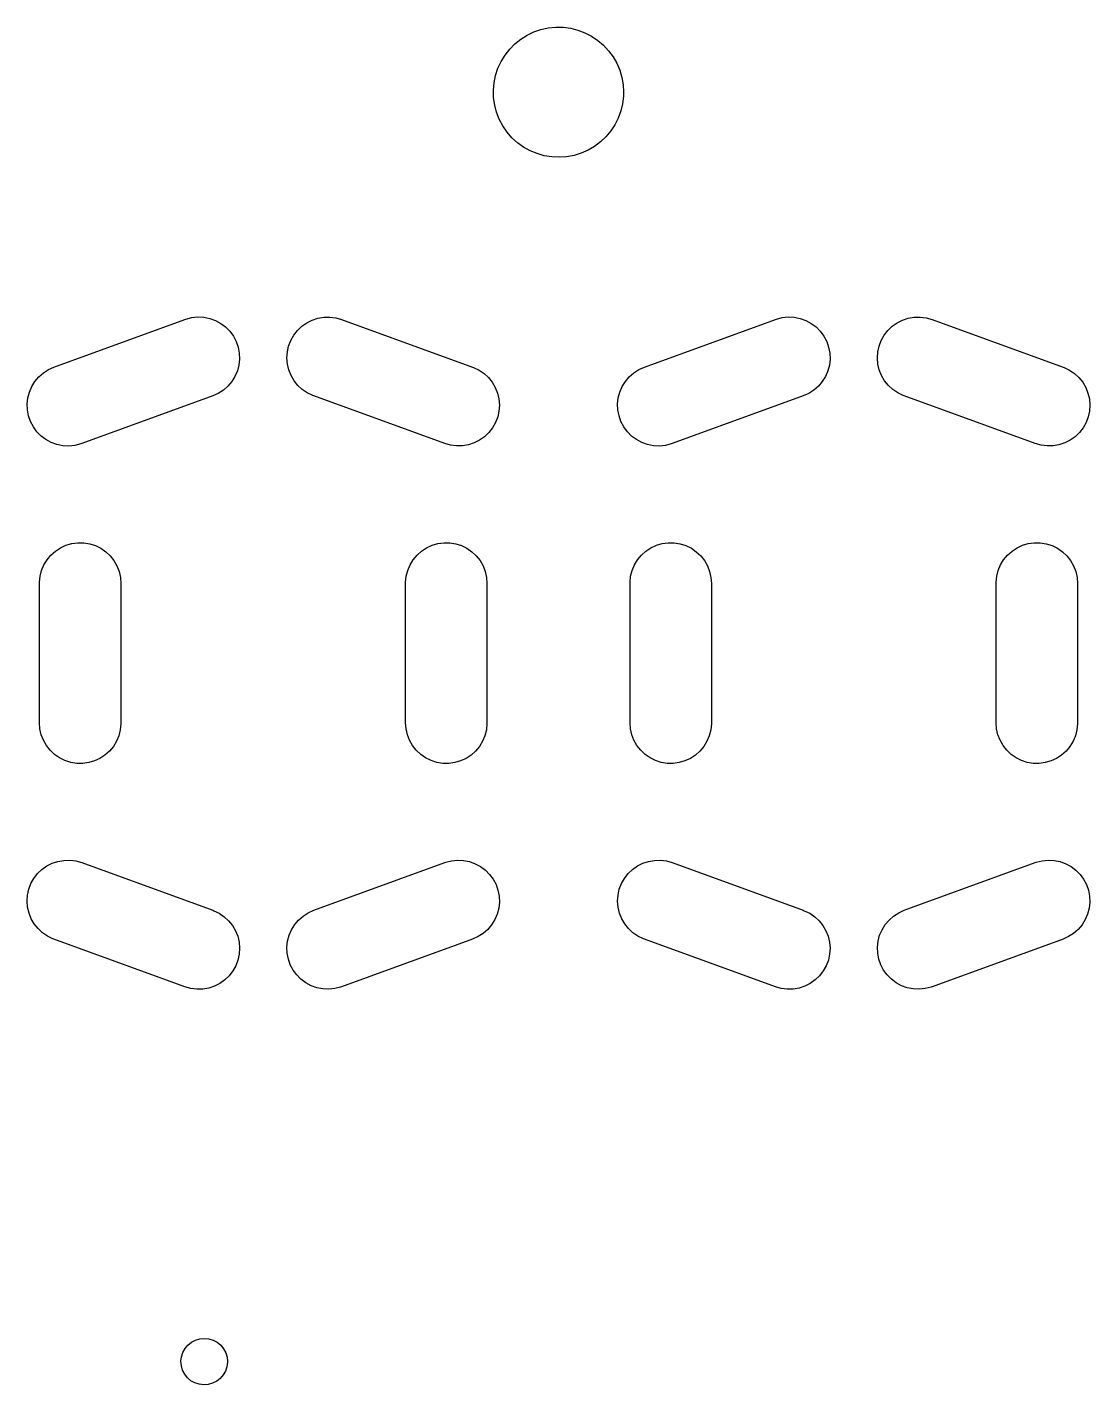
# Model space of a CAD drawing. Extents: x 15 to 417, y -163 to -100.
# Drawn here: x 66 to 111.8, y -158.5 to -100.1 of the extents above; entities that cross this region are included whole.
import ezdxf

# ---------------------------------------------------------------- set-up
doc = ezdxf.new("R2010")
doc.units = 0
doc.layers.add('BLACK', color=7, linetype='CONTINUOUS')

msp = doc.modelspace()

# ---------------------------------------------------------------- linework, layer by layer
at = {"layer": 'BLACK', "linetype": 'CONTINUOUS'}
for p, q in [((87.278, -100.588), (87.5511, -100.416)), ((87.5511, -100.416), (87.842, -100.278)), ((87.842, -100.278), (88.147, -100.173)), ((88.147, -100.173), (88.462, -100.104)), ((88.462, -100.104), (88.7827, -100.072)), ((88.7827, -100.072), (89.1051, -100.078)), ((89.1051, -100.078), (89.4247, -100.12)), ((89.4247, -100.12), (89.7373, -100.198)), ((89.7373, -100.198), (90.0389, -100.312)), ((90.0389, -100.312), (90.3253, -100.46)), ((90.3253, -100.46), (90.5929, -100.64)), ((86.6008, -101.272), (86.7997, -101.018)), ((86.7997, -101.018), (87.0264, -100.789)), ((87.0264, -100.789), (87.278, -100.588)), ((90.5929, -100.64), (90.838, -100.849)), ((90.838, -100.849), (91.0574, -101.085)), ((86.2966, -101.839), (86.4323, -101.547)), ((86.4323, -101.547), (86.6008, -101.272)), ((91.0574, -101.085), (91.2483, -101.345)), ((91.2483, -101.345), (91.408, -101.625)), ((91.408, -101.625), (91.5345, -101.922)), ((86.13, -102.461), (86.1954, -102.145)), ((86.1954, -102.145), (86.2966, -101.839)), ((91.5345, -101.922), (91.626, -102.231)), ((86.1014, -102.782), (86.13, -102.461)), ((86.1098, -103.104), (86.1014, -102.782)), ((91.626, -102.231), (91.6814, -102.548)), ((91.6814, -102.548), (91.7, -102.87)), ((86.1552, -103.423), (86.1098, -103.104)), ((91.6557, -103.366), (91.5805, -103.679)), ((91.6945, -103.046), (91.6557, -103.366)), ((91.7, -102.87), (91.6945, -103.046)), ((86.237, -103.735), (86.1552, -103.423)), ((86.3541, -104.036), (86.237, -103.735)), ((91.5805, -103.679), (91.4697, -103.982)), ((86.505, -104.32), (86.3541, -104.036)), ((86.6876, -104.586), (86.505, -104.32)), ((91.1479, -104.539), (90.9411, -104.787)), ((91.3249, -104.27), (91.1479, -104.539)), ((91.4697, -103.982), (91.3249, -104.27)), ((86.8995, -104.829), (86.6876, -104.586)), ((87.1379, -105.046), (86.8995, -104.829)), ((87.3997, -105.234), (87.1379, -105.046)), ((90.7073, -105.009), (90.4495, -105.202)), ((90.9411, -104.787), (90.7073, -105.009)), ((87.6814, -105.391), (87.3997, -105.234)), ((87.9792, -105.514), (87.6814, -105.391)), ((88.2892, -105.603), (87.9792, -105.514)), ((88.6073, -105.655), (88.2892, -105.603)), ((88.9293, -105.67), (88.6073, -105.655)), ((89.2509, -105.648), (88.9293, -105.67)), ((89.5679, -105.589), (89.2509, -105.648)), ((89.876, -105.494), (89.5679, -105.589)), ((90.1712, -105.365), (89.876, -105.494)), ((90.4495, -105.202), (90.1712, -105.365)), ((67.1944, -114.698), (72.8325, -112.645)), ((72.8325, -112.645), (72.8758, -112.63)), ((72.8758, -112.63), (73.1272, -112.567)), ((73.1272, -112.567), (73.3853, -112.541)), ((73.3853, -112.541), (73.6443, -112.553)), ((73.6443, -112.553), (73.8987, -112.604)), ((73.8987, -112.604), (74.1429, -112.691)), ((74.1429, -112.691), (74.3714, -112.814)), ((78.0676, -112.79), (78.2992, -112.673)), ((78.2992, -112.673), (78.5456, -112.592)), ((78.5456, -112.592), (78.8012, -112.548)), ((78.8012, -112.548), (79.0605, -112.542)), ((79.0605, -112.542), (79.3178, -112.575)), ((79.3178, -112.575), (79.5675, -112.645)), ((79.5675, -112.645), (85.2056, -114.698)), ((92.5944, -114.698), (98.2325, -112.645)), ((98.2325, -112.645), (98.2758, -112.63)), ((98.2758, -112.63), (98.5272, -112.567)), ((98.5272, -112.567), (98.7853, -112.541)), ((98.7853, -112.541), (99.0443, -112.553)), ((99.0443, -112.553), (99.2987, -112.604)), ((99.2987, -112.604), (99.5429, -112.691)), ((99.5429, -112.691), (99.7714, -112.814)), ((103.468, -112.79), (103.699, -112.673)), ((103.699, -112.673), (103.946, -112.592)), ((103.946, -112.592), (104.201, -112.548)), ((104.201, -112.548), (104.461, -112.542)), ((104.461, -112.542), (104.718, -112.575)), ((104.718, -112.575), (104.967, -112.645)), ((104.967, -112.645), (110.606, -114.698)), ((74.3714, -112.814), (74.5792, -112.969)), ((74.5792, -112.969), (74.7618, -113.153)), ((74.7618, -113.153), (74.9152, -113.363)), ((77.5096, -113.324), (77.6684, -113.119)), ((77.6684, -113.119), (77.8558, -112.94)), ((77.8558, -112.94), (78.0676, -112.79)), ((99.7714, -112.814), (99.9792, -112.969)), ((99.9792, -112.969), (100.162, -113.153)), ((100.162, -113.153), (100.315, -113.363)), ((102.91, -113.324), (103.068, -113.119)), ((103.068, -113.119), (103.256, -112.94)), ((103.256, -112.94), (103.468, -112.79)), ((74.9152, -113.363), (75.0359, -113.592)), ((75.0359, -113.592), (75.1214, -113.837)), ((75.1214, -113.837), (75.1698, -114.092)), ((77.236, -114.046), (77.291, -113.793)), ((77.291, -113.793), (77.3829, -113.55)), ((77.3829, -113.55), (77.5096, -113.324)), ((100.315, -113.363), (100.436, -113.592)), ((100.436, -113.592), (100.521, -113.837)), ((100.521, -113.837), (100.57, -114.092)), ((102.636, -114.046), (102.691, -113.793)), ((102.691, -113.793), (102.783, -113.55)), ((102.783, -113.55), (102.91, -113.324)), ((75.18, -114.351), (75.1518, -114.609)), ((75.1698, -114.092), (75.18, -114.351)), ((77.219, -114.305), (77.236, -114.046)), ((77.2405, -114.564), (77.219, -114.305)), ((100.58, -114.351), (100.552, -114.609)), ((100.57, -114.092), (100.58, -114.351)), ((102.619, -114.305), (102.636, -114.046)), ((102.64, -114.564), (102.619, -114.305)), ((66.5447, -115.115), (66.7397, -114.944)), ((66.7397, -114.944), (66.9579, -114.804)), ((66.9579, -114.804), (67.1944, -114.698)), ((75.0857, -114.86), (74.9833, -115.098)), ((75.1518, -114.609), (75.0857, -114.86)), ((77.2999, -114.816), (77.2405, -114.564)), ((77.396, -115.057), (77.2999, -114.816)), ((77.5267, -115.281), (77.396, -115.057)), ((85.2056, -114.698), (85.2485, -114.714)), ((85.2485, -114.714), (85.4821, -114.827)), ((85.4821, -114.827), (85.6965, -114.972)), ((85.6965, -114.972), (85.8869, -115.149)), ((91.9447, -115.115), (92.1397, -114.944)), ((92.1397, -114.944), (92.3579, -114.804)), ((92.3579, -114.804), (92.5944, -114.698)), ((100.486, -114.86), (100.383, -115.098)), ((100.552, -114.609), (100.486, -114.86)), ((102.7, -114.816), (102.64, -114.564)), ((102.796, -115.057), (102.7, -114.816)), ((102.927, -115.281), (102.796, -115.057)), ((110.606, -114.698), (110.648, -114.714)), ((110.648, -114.714), (110.882, -114.827)), ((110.882, -114.827), (111.096, -114.972)), ((111.096, -114.972), (111.287, -115.149)), ((66.1383, -115.772), (66.2407, -115.534)), ((66.2407, -115.534), (66.3771, -115.313)), ((66.3771, -115.313), (66.5447, -115.115)), ((74.6793, -115.517), (74.4843, -115.688)), ((74.8469, -115.319), (74.6793, -115.517)), ((74.9833, -115.098), (74.8469, -115.319)), ((77.6891, -115.483), (77.5267, -115.281)), ((77.8795, -115.66), (77.6891, -115.483)), ((85.8869, -115.149), (86.0493, -115.351)), ((86.0493, -115.351), (86.18, -115.575)), ((86.18, -115.575), (86.2761, -115.816)), ((91.5383, -115.772), (91.6407, -115.534)), ((91.6407, -115.534), (91.7771, -115.313)), ((91.7771, -115.313), (91.9447, -115.115)), ((100.079, -115.517), (99.8843, -115.688)), ((100.247, -115.319), (100.079, -115.517)), ((100.383, -115.098), (100.247, -115.319)), ((103.089, -115.483), (102.927, -115.281)), ((103.28, -115.66), (103.089, -115.483)), ((111.287, -115.149), (111.449, -115.351)), ((111.449, -115.351), (111.58, -115.575)), ((111.58, -115.575), (111.676, -115.816)), ((66.044, -116.281), (66.0722, -116.023)), ((66.0722, -116.023), (66.1383, -115.772)), ((74.0296, -115.934), (68.3915, -117.987)), ((74.2661, -115.828), (74.0296, -115.934)), ((74.4843, -115.688), (74.2661, -115.828)), ((78.0939, -115.805), (77.8795, -115.66)), ((78.3275, -115.918), (78.0939, -115.805)), ((78.3704, -115.934), (78.3275, -115.918)), ((84.0085, -117.987), (78.3704, -115.934)), ((86.2761, -115.816), (86.3355, -116.068)), ((86.3355, -116.068), (86.357, -116.327)), ((91.444, -116.281), (91.4722, -116.023)), ((91.4722, -116.023), (91.5383, -115.772)), ((99.4296, -115.934), (93.7915, -117.987)), ((99.6661, -115.828), (99.4296, -115.934)), ((99.8843, -115.688), (99.6661, -115.828)), ((103.494, -115.805), (103.28, -115.66)), ((103.728, -115.918), (103.494, -115.805)), ((103.77, -115.934), (103.728, -115.918)), ((109.409, -117.987), (103.77, -115.934)), ((111.676, -115.816), (111.736, -116.068)), ((111.736, -116.068), (111.757, -116.327)), ((66.0542, -116.54), (66.044, -116.281)), ((66.1026, -116.795), (66.0542, -116.54)), ((66.1881, -117.04), (66.1026, -116.795)), ((86.34, -116.586), (86.285, -116.839)), ((86.357, -116.327), (86.34, -116.586)), ((91.4542, -116.54), (91.444, -116.281)), ((91.5026, -116.795), (91.4542, -116.54)), ((91.5881, -117.04), (91.5026, -116.795)), ((111.74, -116.586), (111.685, -116.839)), ((111.757, -116.327), (111.74, -116.586)), ((66.3088, -117.269), (66.1881, -117.04)), ((66.4622, -117.479), (66.3088, -117.269)), ((86.0664, -117.308), (85.9076, -117.513)), ((86.1931, -117.082), (86.0664, -117.308)), ((86.285, -116.839), (86.1931, -117.082)), ((91.7088, -117.269), (91.5881, -117.04)), ((91.8622, -117.479), (91.7088, -117.269)), ((111.466, -117.308), (111.308, -117.513)), ((111.593, -117.082), (111.466, -117.308)), ((111.685, -116.839), (111.593, -117.082)), ((66.6448, -117.663), (66.4622, -117.479)), ((66.8526, -117.818), (66.6448, -117.663)), ((67.0811, -117.941), (66.8526, -117.818)), ((67.3253, -118.028), (67.0811, -117.941)), ((85.2768, -117.959), (85.0304, -118.04)), ((85.5084, -117.842), (85.2768, -117.959)), ((85.7202, -117.692), (85.5084, -117.842)), ((85.9076, -117.513), (85.7202, -117.692)), ((92.0448, -117.663), (91.8622, -117.479)), ((92.2526, -117.818), (92.0448, -117.663)), ((92.4811, -117.941), (92.2526, -117.818)), ((92.7253, -118.028), (92.4811, -117.941)), ((110.677, -117.959), (110.43, -118.04)), ((110.908, -117.842), (110.677, -117.959)), ((111.12, -117.692), (110.908, -117.842)), ((111.308, -117.513), (111.12, -117.692)), ((67.5797, -118.079), (67.3253, -118.028)), ((67.8387, -118.091), (67.5797, -118.079)), ((68.0968, -118.065), (67.8387, -118.091)), ((68.3482, -118.002), (68.0968, -118.065)), ((68.3915, -117.987), (68.3482, -118.002)), ((84.2582, -118.057), (84.0085, -117.987)), ((84.5155, -118.09), (84.2582, -118.057)), ((84.7748, -118.084), (84.5155, -118.09)), ((85.0304, -118.04), (84.7748, -118.084)), ((92.9797, -118.079), (92.7253, -118.028)), ((93.2387, -118.091), (92.9797, -118.079)), ((93.4968, -118.065), (93.2387, -118.091)), ((93.7482, -118.002), (93.4968, -118.065)), ((93.7915, -117.987), (93.7482, -118.002)), ((109.658, -118.057), (109.409, -117.987)), ((109.915, -118.09), (109.658, -118.057)), ((110.175, -118.084), (109.915, -118.09)), ((110.43, -118.04), (110.175, -118.084)), ((67.0672, -122.784), (67.2607, -122.612)), ((67.2607, -122.612), (67.4776, -122.469)), ((67.4776, -122.469), (67.7131, -122.361)), ((67.7131, -122.361), (67.9622, -122.288)), ((67.9622, -122.288), (68.2192, -122.253)), ((68.2192, -122.253), (68.4785, -122.257)), ((68.4785, -122.257), (68.7345, -122.298)), ((68.7345, -122.298), (68.9816, -122.377)), ((68.9816, -122.377), (69.2142, -122.492)), ((69.2142, -122.492), (69.4273, -122.64)), ((69.4273, -122.64), (69.6162, -122.818)), ((82.8152, -122.784), (83.0087, -122.612)), ((83.0087, -122.612), (83.2256, -122.469)), ((83.2256, -122.469), (83.4611, -122.361)), ((83.4611, -122.361), (83.7102, -122.288)), ((83.7102, -122.288), (83.9672, -122.253)), ((83.9672, -122.253), (84.2265, -122.257)), ((84.2265, -122.257), (84.4825, -122.298)), ((84.4825, -122.298), (84.7296, -122.377)), ((84.7296, -122.377), (84.9622, -122.492)), ((84.9622, -122.492), (85.1753, -122.64)), ((85.1753, -122.64), (85.3642, -122.818)), ((92.4672, -122.784), (92.6607, -122.612)), ((92.6607, -122.612), (92.8776, -122.469)), ((92.8776, -122.469), (93.1131, -122.361)), ((93.1131, -122.361), (93.3622, -122.288)), ((93.3622, -122.288), (93.6192, -122.253)), ((93.6192, -122.253), (93.8785, -122.257)), ((93.8785, -122.257), (94.1345, -122.298)), ((94.1345, -122.298), (94.3816, -122.377)), ((94.3816, -122.377), (94.6142, -122.492)), ((94.6142, -122.492), (94.8273, -122.64)), ((94.8273, -122.64), (95.0162, -122.818)), ((108.215, -122.784), (108.409, -122.612)), ((108.409, -122.612), (108.626, -122.469)), ((108.626, -122.469), (108.861, -122.361)), ((108.861, -122.361), (109.11, -122.288)), ((109.11, -122.288), (109.367, -122.253)), ((109.367, -122.253), (109.627, -122.257)), ((109.627, -122.257), (109.883, -122.298)), ((109.883, -122.298), (110.13, -122.377)), ((110.13, -122.377), (110.362, -122.492)), ((110.362, -122.492), (110.575, -122.64)), ((110.575, -122.64), (110.764, -122.818)), ((66.6664, -123.445), (66.7667, -123.206)), ((66.7667, -123.206), (66.9013, -122.984)), ((66.9013, -122.984), (67.0672, -122.784)), ((69.6162, -122.818), (69.7768, -123.021)), ((69.7768, -123.021), (69.9055, -123.247)), ((82.4144, -123.445), (82.5147, -123.206)), ((82.5147, -123.206), (82.6493, -122.984)), ((82.6493, -122.984), (82.8152, -122.784)), ((85.3642, -122.818), (85.5248, -123.021)), ((85.5248, -123.021), (85.6535, -123.247)), ((92.0664, -123.445), (92.1667, -123.206)), ((92.1667, -123.206), (92.3013, -122.984)), ((92.3013, -122.984), (92.4672, -122.784)), ((95.0162, -122.818), (95.1768, -123.021)), ((95.1768, -123.021), (95.3055, -123.247)), ((107.814, -123.445), (107.915, -123.206)), ((107.915, -123.206), (108.049, -122.984)), ((108.049, -122.984), (108.215, -122.784)), ((110.764, -122.818), (110.925, -123.021)), ((110.925, -123.021), (111.054, -123.247)), ((66.5766, -123.954), (66.6026, -123.696)), ((66.6026, -123.696), (66.6664, -123.445)), ((69.9055, -123.247), (69.9995, -123.488)), ((69.9995, -123.488), (70.0568, -123.741)), ((70.0568, -123.741), (70.076, -124)), ((82.3246, -123.954), (82.3506, -123.696)), ((82.3506, -123.696), (82.4144, -123.445)), ((85.6535, -123.247), (85.7475, -123.488)), ((85.7475, -123.488), (85.8048, -123.741)), ((85.8048, -123.741), (85.824, -124)), ((91.9766, -123.954), (92.0026, -123.696)), ((92.0026, -123.696), (92.0664, -123.445)), ((95.3055, -123.247), (95.3995, -123.488)), ((95.3995, -123.488), (95.4568, -123.741)), ((95.4568, -123.741), (95.476, -124)), ((107.725, -123.954), (107.751, -123.696)), ((107.751, -123.696), (107.814, -123.445)), ((111.054, -123.247), (111.148, -123.488)), ((111.148, -123.488), (111.205, -123.741)), ((111.205, -123.741), (111.224, -124)), ((66.576, -124), (66.5766, -123.954)), ((66.576, -130), (66.576, -124)), ((70.076, -124), (70.076, -130)), ((82.324, -124), (82.3246, -123.954)), ((82.324, -130), (82.324, -124)), ((85.824, -124), (85.824, -130)), ((91.976, -124), (91.9766, -123.954)), ((91.976, -130), (91.976, -124)), ((95.476, -124), (95.476, -130)), ((107.724, -124), (107.725, -123.954)), ((107.724, -130), (107.724, -124)), ((111.224, -124), (111.224, -130)), ((66.5952, -130.259), (66.576, -130)), ((70.0754, -130.046), (70.0494, -130.304)), ((70.076, -130), (70.0754, -130.046)), ((82.3432, -130.259), (82.324, -130)), ((85.8234, -130.046), (85.7974, -130.304)), ((85.824, -130), (85.8234, -130.046)), ((91.9952, -130.259), (91.976, -130)), ((95.4754, -130.046), (95.4494, -130.304)), ((95.476, -130), (95.4754, -130.046)), ((107.743, -130.259), (107.724, -130)), ((111.223, -130.046), (111.197, -130.304)), ((111.224, -130), (111.223, -130.046)), ((66.6525, -130.512), (66.5952, -130.259)), ((66.7465, -130.753), (66.6525, -130.512)), ((66.8752, -130.979), (66.7465, -130.753)), ((69.8853, -130.794), (69.7507, -131.016)), ((69.9856, -130.555), (69.8853, -130.794)), ((70.0494, -130.304), (69.9856, -130.555)), ((82.4005, -130.512), (82.3432, -130.259)), ((82.4945, -130.753), (82.4005, -130.512)), ((82.6232, -130.979), (82.4945, -130.753)), ((85.6333, -130.794), (85.4987, -131.016)), ((85.7336, -130.555), (85.6333, -130.794)), ((85.7974, -130.304), (85.7336, -130.555)), ((92.0525, -130.512), (91.9952, -130.259)), ((92.1465, -130.753), (92.0525, -130.512)), ((92.2752, -130.979), (92.1465, -130.753)), ((95.2853, -130.794), (95.1507, -131.016)), ((95.3856, -130.555), (95.2853, -130.794)), ((95.4494, -130.304), (95.3856, -130.555)), ((107.8, -130.512), (107.743, -130.259)), ((107.894, -130.753), (107.8, -130.512)), ((108.023, -130.979), (107.894, -130.753)), ((111.033, -130.794), (110.899, -131.016)), ((111.134, -130.555), (111.033, -130.794)), ((111.197, -130.304), (111.134, -130.555)), ((67.0358, -131.182), (66.8752, -130.979)), ((67.2247, -131.36), (67.0358, -131.182)), ((67.4378, -131.508), (67.2247, -131.36)), ((69.3913, -131.388), (69.1744, -131.531)), ((69.5848, -131.216), (69.3913, -131.388)), ((69.7507, -131.016), (69.5848, -131.216)), ((82.7838, -131.182), (82.6232, -130.979)), ((82.9727, -131.36), (82.7838, -131.182)), ((83.1858, -131.508), (82.9727, -131.36)), ((85.1393, -131.388), (84.9224, -131.531)), ((85.3328, -131.216), (85.1393, -131.388)), ((85.4987, -131.016), (85.3328, -131.216)), ((92.4358, -131.182), (92.2752, -130.979)), ((92.6247, -131.36), (92.4358, -131.182)), ((92.8378, -131.508), (92.6247, -131.36)), ((94.7913, -131.388), (94.5744, -131.531)), ((94.9848, -131.216), (94.7913, -131.388)), ((95.1507, -131.016), (94.9848, -131.216)), ((108.184, -131.182), (108.023, -130.979)), ((108.373, -131.36), (108.184, -131.182)), ((108.586, -131.508), (108.373, -131.36)), ((110.539, -131.388), (110.322, -131.531)), ((110.733, -131.216), (110.539, -131.388)), ((110.899, -131.016), (110.733, -131.216)), ((67.6704, -131.623), (67.4378, -131.508)), ((67.9175, -131.702), (67.6704, -131.623)), ((68.1735, -131.743), (67.9175, -131.702)), ((68.4328, -131.747), (68.1735, -131.743)), ((68.6898, -131.712), (68.4328, -131.747)), ((68.9389, -131.639), (68.6898, -131.712)), ((69.1744, -131.531), (68.9389, -131.639)), ((83.4184, -131.623), (83.1858, -131.508)), ((83.6655, -131.702), (83.4184, -131.623)), ((83.9215, -131.743), (83.6655, -131.702)), ((84.1808, -131.747), (83.9215, -131.743)), ((84.4378, -131.712), (84.1808, -131.747)), ((84.6869, -131.639), (84.4378, -131.712)), ((84.9224, -131.531), (84.6869, -131.639)), ((93.0704, -131.623), (92.8378, -131.508)), ((93.3175, -131.702), (93.0704, -131.623)), ((93.5735, -131.743), (93.3175, -131.702)), ((93.8328, -131.747), (93.5735, -131.743)), ((94.0898, -131.712), (93.8328, -131.747)), ((94.3389, -131.639), (94.0898, -131.712)), ((94.5744, -131.531), (94.3389, -131.639)), ((108.818, -131.623), (108.586, -131.508)), ((109.065, -131.702), (108.818, -131.623)), ((109.321, -131.743), (109.065, -131.702)), ((109.581, -131.747), (109.321, -131.743)), ((109.838, -131.712), (109.581, -131.747)), ((110.087, -131.639), (109.838, -131.712)), ((110.322, -131.531), (110.087, -131.639)), ((66.8916, -136.158), (67.1232, -136.041)), ((67.1232, -136.041), (67.3696, -135.96)), ((67.3696, -135.96), (67.6252, -135.916)), ((67.6252, -135.916), (67.8845, -135.91)), ((67.8845, -135.91), (68.1418, -135.943)), ((68.1418, -135.943), (68.3915, -136.013)), ((68.3915, -136.013), (74.0296, -138.066)), ((78.3704, -138.066), (84.0085, -136.013)), ((84.0085, -136.013), (84.0518, -135.998)), ((84.0518, -135.998), (84.3032, -135.935)), ((84.3032, -135.935), (84.5613, -135.909)), ((84.5613, -135.909), (84.8203, -135.921)), ((84.8203, -135.921), (85.0747, -135.972)), ((85.0747, -135.972), (85.3189, -136.059)), ((85.3189, -136.059), (85.5474, -136.182)), ((92.2916, -136.158), (92.5232, -136.041)), ((92.5232, -136.041), (92.7696, -135.96)), ((92.7696, -135.96), (93.0252, -135.916)), ((93.0252, -135.916), (93.2845, -135.91)), ((93.2845, -135.91), (93.5418, -135.943)), ((93.5418, -135.943), (93.7915, -136.013)), ((93.7915, -136.013), (99.4296, -138.066)), ((103.77, -138.066), (109.409, -136.013)), ((109.409, -136.013), (109.452, -135.998)), ((109.452, -135.998), (109.703, -135.935)), ((109.703, -135.935), (109.961, -135.909)), ((109.961, -135.909), (110.22, -135.921)), ((110.22, -135.921), (110.475, -135.972)), ((110.475, -135.972), (110.719, -136.059)), ((110.719, -136.059), (110.947, -136.182)), ((66.3336, -136.692), (66.4924, -136.487)), ((66.4924, -136.487), (66.6798, -136.308)), ((66.6798, -136.308), (66.8916, -136.158)), ((85.5474, -136.182), (85.7552, -136.337)), ((85.7552, -136.337), (85.9378, -136.521)), ((85.9378, -136.521), (86.0912, -136.731)), ((91.7336, -136.692), (91.8924, -136.487)), ((91.8924, -136.487), (92.0798, -136.308)), ((92.0798, -136.308), (92.2916, -136.158)), ((110.947, -136.182), (111.155, -136.337)), ((111.155, -136.337), (111.338, -136.521)), ((111.338, -136.521), (111.491, -136.731)), ((66.06, -137.414), (66.115, -137.161)), ((66.115, -137.161), (66.2069, -136.918)), ((66.2069, -136.918), (66.3336, -136.692)), ((86.0912, -136.731), (86.2119, -136.96)), ((86.2119, -136.96), (86.2974, -137.205)), ((86.2974, -137.205), (86.3458, -137.46)), ((91.46, -137.414), (91.515, -137.161)), ((91.515, -137.161), (91.6069, -136.918)), ((91.6069, -136.918), (91.7336, -136.692)), ((111.491, -136.731), (111.612, -136.96)), ((111.612, -136.96), (111.697, -137.205)), ((111.697, -137.205), (111.746, -137.46)), ((66.043, -137.673), (66.06, -137.414)), ((66.0645, -137.932), (66.043, -137.673)), ((86.356, -137.719), (86.3278, -137.977)), ((86.3458, -137.46), (86.356, -137.719)), ((91.443, -137.673), (91.46, -137.414)), ((91.4645, -137.932), (91.443, -137.673)), ((111.756, -137.719), (111.728, -137.977)), ((111.746, -137.46), (111.756, -137.719)), ((66.1239, -138.184), (66.0645, -137.932)), ((66.22, -138.425), (66.1239, -138.184)), ((66.3507, -138.649), (66.22, -138.425)), ((74.0296, -138.066), (74.0725, -138.082)), ((74.0725, -138.082), (74.3061, -138.195)), ((74.3061, -138.195), (74.5205, -138.34)), ((74.5205, -138.34), (74.7109, -138.517)), ((77.7207, -138.483), (77.9157, -138.312)), ((77.9157, -138.312), (78.1339, -138.172)), ((78.1339, -138.172), (78.3704, -138.066)), ((86.2617, -138.228), (86.1593, -138.466)), ((86.3278, -137.977), (86.2617, -138.228)), ((91.5239, -138.184), (91.4645, -137.932)), ((91.62, -138.425), (91.5239, -138.184)), ((91.7507, -138.649), (91.62, -138.425)), ((99.4296, -138.066), (99.4725, -138.082)), ((99.4725, -138.082), (99.7061, -138.195)), ((99.7061, -138.195), (99.9205, -138.34)), ((99.9205, -138.34), (100.111, -138.517)), ((103.121, -138.483), (103.316, -138.312)), ((103.316, -138.312), (103.534, -138.172)), ((103.534, -138.172), (103.77, -138.066)), ((111.662, -138.228), (111.559, -138.466)), ((111.728, -137.977), (111.662, -138.228)), ((66.5131, -138.851), (66.3507, -138.649)), ((66.7035, -139.028), (66.5131, -138.851)), ((74.7109, -138.517), (74.8733, -138.719)), ((74.8733, -138.719), (75.004, -138.943)), ((75.004, -138.943), (75.1001, -139.184)), ((77.3143, -139.14), (77.4167, -138.902)), ((77.4167, -138.902), (77.5531, -138.681)), ((77.5531, -138.681), (77.7207, -138.483)), ((85.8553, -138.885), (85.6603, -139.056)), ((86.0229, -138.687), (85.8553, -138.885)), ((86.1593, -138.466), (86.0229, -138.687)), ((91.9131, -138.851), (91.7507, -138.649)), ((92.1035, -139.028), (91.9131, -138.851)), ((100.111, -138.517), (100.273, -138.719)), ((100.273, -138.719), (100.404, -138.943)), ((100.404, -138.943), (100.5, -139.184)), ((102.714, -139.14), (102.817, -138.902)), ((102.817, -138.902), (102.953, -138.681)), ((102.953, -138.681), (103.121, -138.483)), ((111.255, -138.885), (111.06, -139.056)), ((111.423, -138.687), (111.255, -138.885)), ((111.559, -138.466), (111.423, -138.687)), ((66.9179, -139.173), (66.7035, -139.028)), ((67.1515, -139.286), (66.9179, -139.173)), ((67.1944, -139.302), (67.1515, -139.286)), ((72.8325, -141.355), (67.1944, -139.302)), ((75.1001, -139.184), (75.1595, -139.436)), ((75.1595, -139.436), (75.181, -139.695)), ((77.22, -139.649), (77.2482, -139.391)), ((77.2482, -139.391), (77.3143, -139.14)), ((85.2056, -139.302), (79.5675, -141.355)), ((85.4421, -139.196), (85.2056, -139.302)), ((85.6603, -139.056), (85.4421, -139.196)), ((92.3179, -139.173), (92.1035, -139.028)), ((92.5515, -139.286), (92.3179, -139.173)), ((92.5944, -139.302), (92.5515, -139.286)), ((98.2325, -141.355), (92.5944, -139.302)), ((100.5, -139.184), (100.56, -139.436)), ((100.56, -139.436), (100.581, -139.695)), ((102.62, -139.649), (102.648, -139.391)), ((102.648, -139.391), (102.714, -139.14)), ((110.606, -139.302), (104.967, -141.355)), ((110.842, -139.196), (110.606, -139.302)), ((111.06, -139.056), (110.842, -139.196)), ((75.164, -139.954), (75.109, -140.207)), ((75.181, -139.695), (75.164, -139.954)), ((77.2302, -139.908), (77.22, -139.649)), ((77.2786, -140.163), (77.2302, -139.908)), ((77.3641, -140.408), (77.2786, -140.163)), ((100.564, -139.954), (100.509, -140.207)), ((100.581, -139.695), (100.564, -139.954)), ((102.63, -139.908), (102.62, -139.649)), ((102.679, -140.163), (102.63, -139.908)), ((102.764, -140.408), (102.679, -140.163)), ((74.8904, -140.676), (74.7316, -140.881)), ((75.0171, -140.45), (74.8904, -140.676)), ((75.109, -140.207), (75.0171, -140.45)), ((77.4848, -140.637), (77.3641, -140.408)), ((77.6382, -140.847), (77.4848, -140.637)), ((100.29, -140.676), (100.132, -140.881)), ((100.417, -140.45), (100.29, -140.676)), ((100.509, -140.207), (100.417, -140.45)), ((102.885, -140.637), (102.764, -140.408)), ((103.038, -140.847), (102.885, -140.637)), ((74.1008, -141.327), (73.8544, -141.408)), ((74.3324, -141.21), (74.1008, -141.327)), ((74.5442, -141.06), (74.3324, -141.21)), ((74.7316, -140.881), (74.5442, -141.06)), ((77.8208, -141.031), (77.6382, -140.847)), ((78.0286, -141.186), (77.8208, -141.031)), ((78.2571, -141.309), (78.0286, -141.186)), ((78.5013, -141.396), (78.2571, -141.309)), ((99.5008, -141.327), (99.2544, -141.408)), ((99.7324, -141.21), (99.5008, -141.327)), ((99.9442, -141.06), (99.7324, -141.21)), ((100.132, -140.881), (99.9442, -141.06)), ((103.221, -141.031), (103.038, -140.847)), ((103.429, -141.186), (103.221, -141.031)), ((103.657, -141.309), (103.429, -141.186)), ((103.901, -141.396), (103.657, -141.309)), ((73.0822, -141.425), (72.8325, -141.355)), ((73.3395, -141.458), (73.0822, -141.425)), ((73.5988, -141.452), (73.3395, -141.458)), ((73.8544, -141.408), (73.5988, -141.452)), ((78.7557, -141.447), (78.5013, -141.396)), ((79.0147, -141.459), (78.7557, -141.447)), ((79.2728, -141.433), (79.0147, -141.459)), ((79.5242, -141.37), (79.2728, -141.433)), ((79.5675, -141.355), (79.5242, -141.37)), ((98.4822, -141.425), (98.2325, -141.355)), ((98.7395, -141.458), (98.4822, -141.425)), ((98.9988, -141.452), (98.7395, -141.458)), ((99.2544, -141.408), (98.9988, -141.452)), ((104.156, -141.447), (103.901, -141.396)), ((104.415, -141.459), (104.156, -141.447)), ((104.673, -141.433), (104.415, -141.459)), ((104.924, -141.37), (104.673, -141.433)), ((104.967, -141.355), (104.924, -141.37)), ((73.2854, -156.553), (73.4726, -156.498)), ((73.4726, -156.498), (73.667, -156.48)), ((73.667, -156.48), (73.8611, -156.5)), ((73.8611, -156.5), (74.0475, -156.558)), ((72.6819, -157.272), (72.7409, -157.086)), ((72.7409, -157.086), (72.8349, -156.915)), ((72.8349, -156.915), (72.9603, -156.766)), ((72.9603, -156.766), (73.1124, -156.643)), ((73.1124, -156.643), (73.2854, -156.553)), ((74.0475, -156.558), (74.2192, -156.651)), ((74.2192, -156.651), (74.3696, -156.775)), ((74.3696, -156.775), (74.4929, -156.927)), ((74.4929, -156.927), (74.5845, -157.099)), ((74.5845, -157.099), (74.641, -157.286)), ((72.6601, -157.466), (72.6819, -157.272)), ((72.6764, -157.661), (72.6601, -157.466)), ((72.7302, -157.848), (72.6764, -157.661)), ((74.6596, -157.508), (74.6351, -157.702)), ((74.641, -157.286), (74.66, -157.48)), ((74.66, -157.48), (74.6596, -157.508)), ((72.8194, -158.022), (72.7302, -157.848)), ((72.9407, -158.175), (72.8194, -158.022)), ((73.0893, -158.301), (72.9407, -158.175)), ((74.3496, -158.204), (74.1958, -158.324)), ((74.4771, -158.056), (74.3496, -158.204)), ((74.5735, -157.887), (74.4771, -158.056)), ((74.6351, -157.702), (74.5735, -157.887)), ((73.2597, -158.396), (73.0893, -158.301)), ((73.4453, -158.457), (73.2597, -158.396)), ((73.6391, -158.48), (73.4453, -158.457)), ((73.8336, -158.465), (73.6391, -158.48)), ((74.0216, -158.412), (73.8336, -158.465)), ((74.1958, -158.324), (74.0216, -158.412))]:
    msp.add_line(p, q, dxfattribs=at)

doc.saveas('drawing.dxf')
